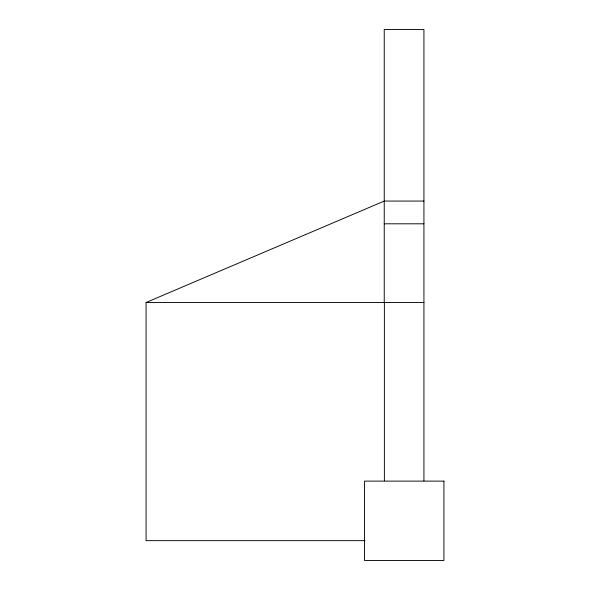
<?xml version="1.0" encoding="UTF-8"?>
<svg xmlns="http://www.w3.org/2000/svg" width="590" height="590" viewBox="0 0 590 590"><rect width="100%" height="100%" fill="white"/><g stroke="black" fill="none" stroke-linecap="round" stroke-linejoin="round"><path stroke-width="0.89" d="M365.062 540.654L146.077 540.654L146.077 302.493L384.238 201.065L423.93 201.065M384.238 223.802L423.93 223.802M146.077 302.493L423.93 302.493M423.93 480.887L423.93 29.5L384.238 29.5L384.238 302.493M384.385 302.493L384.385 480.747M443.923 481.116L364.539 481.116L364.539 560.5L443.923 560.5L443.923 481.116"/></g></svg>
